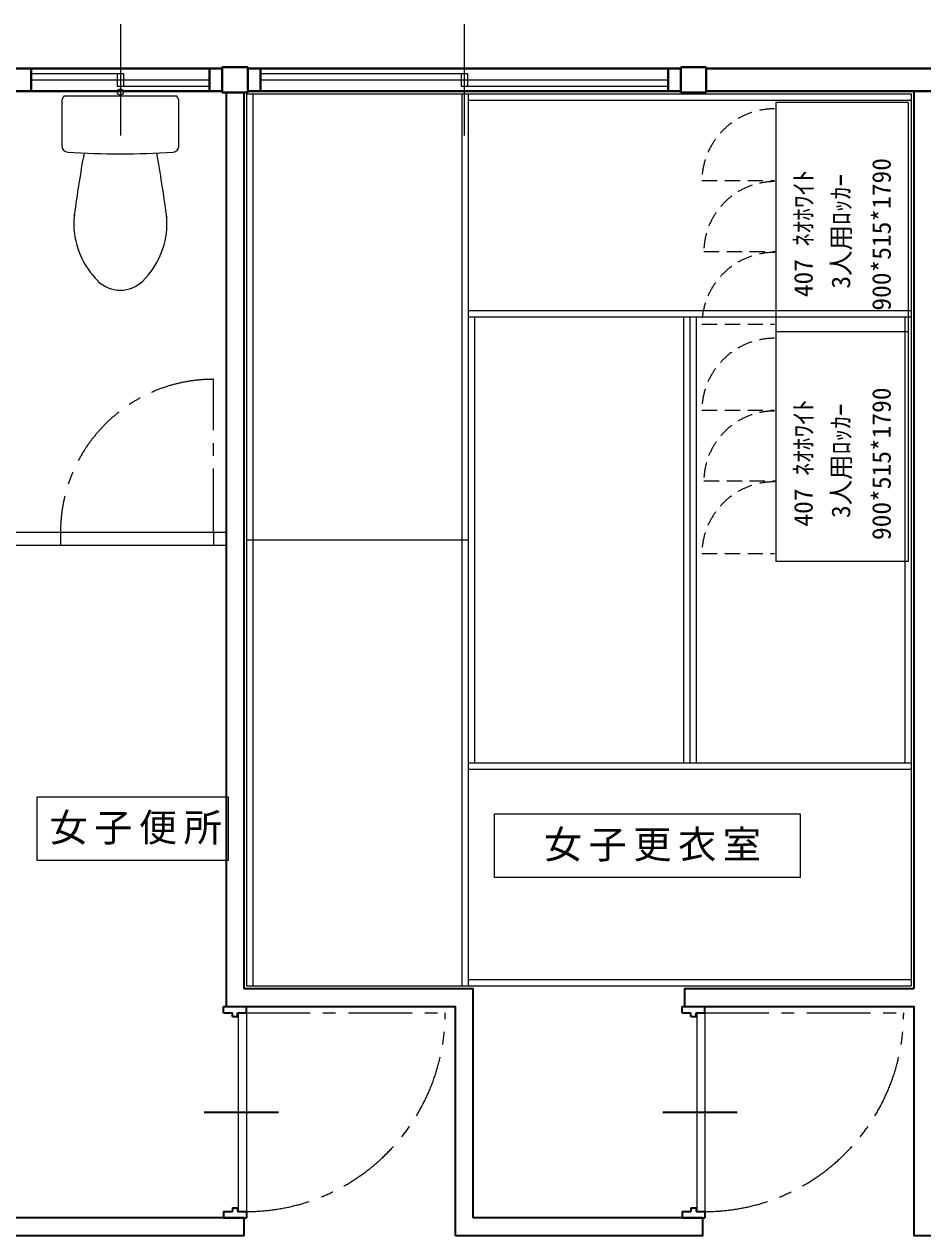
# Model space of a CAD drawing. Units: millimetres at full size, sheet at 1:50; details may follow other scales. Extents: x -14675 to 15005, y -12610 to 11367.
# Drawn here: x 2424 to 5951, y -6300 to -1547 of the extents above; entities that cross this region are included whole.
import ezdxf
from ezdxf.enums import TextEntityAlignment as Align

# ---------------------------------------------------------------- set-up
doc = ezdxf.new("R2010")
doc.units = ezdxf.units.MM
doc.header["$LTSCALE"] = 50
doc.header["$PDMODE"] = 32
doc.header["$PDSIZE"] = 25
doc.linetypes.add('CHAIN1', pattern=[8, 5, -1, 1, -1])
doc.linetypes.add('DASHED1', pattern=[1.8, 1.2, -0.6])
for name, color, linetype, lineweight in [('0-2', 2, 'Continuous', 40), ('0-3', 7, 'Continuous', 25), ('0-4', 7, 'Continuous', 25), ('0-F', 4, 'Continuous', 18)]:
    doc.layers.add(name, color=color, linetype=linetype, lineweight=lineweight)
doc.styles.add('ＭＳ ゴシック', font='')
doc.styles.get('ＭＳ ゴシック').set_extended_font_data('MS Gothic')

msp = doc.modelspace()

# ---------------------------------------------------------------- linework, layer by layer
at = {"layer": '0-2', "color": 7, "lineweight": 25}
for p, q in [((2801.41, -1547.16), (2801.41, -1983.4)), ((4151.41, -1547.15), (4151.41, -1983.4)), ((2451.41, -1740.28), (2813.91, -1740.28)), ((2788.91, -1740.28), (2788.91, -1790.28)), ((2813.91, -1740.28), (2813.91, -1790.28)), ((3351.41, -1740.28), (4163.91, -1740.28)), ((4138.92, -1740.28), (4138.92, -1790.28)), ((4163.91, -1740.28), (4163.91, -1790.28)), ((2451.41, -1765.28), (3151.41, -1765.28)), ((2788.91, -1790.28), (3151.41, -1790.28)), ((3351.41, -1765.28), (4951.41, -1765.28)), ((4138.92, -1790.28), (4951.41, -1790.28))]:
    msp.add_line(p, q, dxfattribs=at)
at = {"layer": '0-2'}
for p, q in [((1501.41, -1720.28), (3201.41, -1720.28)), ((2451.41, -1720.28), (2451.41, -1810.28)), ((3151.41, -1720.28), (3151.41, -1810.28)), ((3201.41, -1720.28), (3201.41, -1715.28)), ((3201.41, -1715.28), (3301.41, -1715.28)), ((3301.41, -1720.28), (3301.41, -1715.28)), ((3301.41, -1720.28), (5001.41, -1720.28)), ((3351.41, -1720.28), (3351.41, -1810.28)), ((4951.41, -1720.28), (4951.41, -1810.28)), ((5001.41, -1720.28), (5001.41, -1715.28)), ((5001.41, -1715.28), (5101.42, -1715.28)), ((5101.42, -1720.28), (5101.42, -1715.28)), ((5101.42, -1720.28), (6801.42, -1720.28)), ((1501.41, -1810.28), (3201.41, -1810.28)), ((3301.41, -1815.28), (3201.41, -1815.28)), ((3301.41, -1810.28), (5001.41, -1810.28)), ((5101.42, -1815.28), (5001.41, -1815.28)), ((5101.42, -1810.28), (6801.42, -1810.28))]:
    msp.add_line(p, q, dxfattribs=at)
for points in [[(3201.41, -1720.28), (3201.41, -1810.28), (3201.41, -1815.28)], [(3301.41, -1720.28), (3301.41, -1810.28), (3301.41, -1815.28)], [(5001.41, -1720.28), (5001.41, -1810.28), (5001.41, -1815.28)], [(5101.42, -1720.28), (5101.42, -1810.28), (5101.42, -1815.28)]]:
    msp.add_lwpolyline(points, dxfattribs=at)
at = {"layer": '0-3'}
for p, q in [((2571.38, -1852.3), (2571.38, -2023.76)), ((2581.38, -1827.81), (3021.38, -1827.81)), ((3031.38, -2023.76), (3031.38, -1852.3)), ((2386.41, -3540.28), (3216.41, -3540.28)), ((2566.41, -3540.28), (2566.41, -3590.28)), ((3166.41, -3540.28), (3166.41, -3590.28)), ((2386.41, -3590.28), (3216.41, -3590.28)), ((3264.42, -5425.28), (3264.42, -6205.28)), ((3296.42, -5425.28), (3296.42, -6205.28)), ((5064.42, -5425.28), (5064.42, -6205.28)), ((5096.42, -5425.28), (5096.42, -6205.28))]:
    msp.add_line(p, q, dxfattribs=at)
at = {"layer": '0-3', "color": 3, "lineweight": 35}
for p, q in [((3216.41, -1815.28), (3216.41, -5400.28)), ((3286.41, -1815.28), (3286.41, -5330.28)), ((5916.41, -1810.28), (5916.41, -5330.28)), ((3286.41, -5330.28), (4186.41, -5330.28)), ((4186.41, -6230.28), (4186.41, -5330.28)), ((5016.42, -5330.28), (5016.42, -5400.28)), ((5016.42, -5330.28), (5916.41, -5330.28)), ((3206.41, -5425.28), (3206.41, -5400.28)), ((3216.41, -5400.28), (4116.41, -5400.28)), ((4116.41, -6300.28), (4116.41, -5400.28)), ((5006.41, -5425.28), (5006.41, -5400.28)), ((3206.41, -5425.28), (3241.41, -5425.28)), ((3241.41, -5440.28), (3241.41, -5425.28)), ((3241.41, -5440.28), (3261.42, -5440.28)), ((3261.42, -5440.28), (3261.42, -5425.28)), ((5006.41, -5425.28), (5041.41, -5425.28)), ((5041.41, -5440.28), (5041.41, -5425.28)), ((5041.41, -5440.28), (5061.42, -5440.28)), ((5061.42, -5440.28), (5061.42, -5425.28)), ((3130.98, -5815.28), (3422.59, -5815.28)), ((4930.98, -5815.28), (5222.59, -5815.28)), ((3206.41, -6205.28), (3206.41, -6230.28)), ((3206.41, -6205.28), (3241.41, -6205.28)), ((3241.41, -6190.28), (3261.42, -6190.28)), ((3241.41, -6190.28), (3241.41, -6205.28)), ((3261.42, -6190.28), (3261.42, -6205.28)), ((5006.41, -6205.28), (5006.41, -6230.28)), ((5006.41, -6205.28), (5041.41, -6205.28)), ((5041.41, -6190.28), (5061.42, -6190.28)), ((5041.41, -6190.28), (5041.41, -6205.28)), ((5061.42, -6190.28), (5061.42, -6205.28)), ((3286.41, -6230.28), (2386.41, -6230.28)), ((5086.41, -6230.28), (4186.41, -6230.28)), ((6026.42, -6300.28), (5916.41, -6300.28))]:
    msp.add_line(p, q, dxfattribs=at)
at = {"layer": '0-3', "color": 4, "lineweight": 18}
for p, q in [((3296.42, -1820.28), (3296.42, -5320.28)), ((3296.42, -1820.28), (5906.41, -1820.28)), ((3321.41, -1820.28), (3321.41, -5320.28)), ((4141.41, -1820.28), (4141.41, -5320.28)), ((4166.41, -1820.28), (4166.41, -5320.28)), ((4166.41, -1845.28), (5906.41, -1845.28)), ((5906.41, -1820.28), (5906.41, -5320.28)), ((4166.41, -2670.28), (5906.41, -2670.28)), ((4166.41, -2695.28), (5906.41, -2695.28)), ((4191.41, -2695.28), (4191.41, -4445.28)), ((5011.42, -2695.28), (5011.42, -4445.28)), ((5036.41, -2695.28), (5036.41, -4445.28)), ((5061.41, -2695.28), (5061.41, -4445.28)), ((5881.41, -2695.28), (5881.41, -4445.28)), ((3296.42, -3570.28), (4166.41, -3570.28)), ((4166.41, -4445.28), (5906.41, -4445.28)), ((4166.41, -4470.28), (5906.41, -4470.28)), ((3296.42, -5320.28), (5906.41, -5320.28)), ((4166.41, -5295.28), (5906.41, -5295.28))]:
    msp.add_line(p, q, dxfattribs=at)
at = {"layer": '0-3', "linetype": 'CHAIN1'}
for p, q in [((3166.41, -3540.28), (3166.41, -2940.28)), ((3296.42, -5425.28), (4076.41, -5425.28)), ((5096.42, -5425.28), (5876.42, -5425.28))]:
    msp.add_line(p, q, dxfattribs=at)
at = {"layer": '0-3', "color": 3, "lineweight": 35}
for points in [[(3206.41, -5400.28), (3286.41, -5400.28), (3296.42, -5400.28)], [(3261.42, -5425.28), (3286.41, -5425.28), (3296.42, -5425.28), (3296.42, -5400.28)], [(5006.41, -5400.28), (5086.41, -5400.28), (5096.42, -5400.28)], [(5016.42, -5400.28), (5916.41, -5400.28), (5916.41, -6300.28)], [(5061.42, -5425.28), (5086.41, -5425.28), (5096.42, -5425.28), (5096.42, -5400.28)], [(3261.42, -6205.28), (3286.41, -6205.28), (3296.42, -6205.28), (3296.42, -6230.28)], [(5061.42, -6205.28), (5086.41, -6205.28), (5096.42, -6205.28), (5096.42, -6230.28)], [(3286.41, -6230.28), (3286.41, -6300.28), (2316.41, -6300.28)], [(3206.41, -6230.28), (3286.41, -6230.28), (3296.42, -6230.28)], [(5086.41, -6230.28), (5086.41, -6300.28), (4116.41, -6300.28)], [(5006.41, -6230.28), (5086.41, -6230.28), (5096.42, -6230.28)]]:
    msp.add_lwpolyline(points, dxfattribs=at)
at = {"layer": '0-3'}
msp.add_circle((2801.38, -1812.81), 2, dxfattribs=at)
for centre, radius, start, end in [((2606.38, -1852.3), 35, 135.58499, 180), ((2996.38, -1852.3), 35, 0, 44.41499), ((2596.38, -2023.76), 25, 180.00099, 266.062), ((3006.38, -2023.76), 25, 273.93771, 359.99939), ((2801.39, 954.19), 3010, 266.062, 273.93999), ((7582.31, -2951.79), 5004.99, 169.64799, 172.45599), ((-1979.54, -2951.79), 5005, 7.54439, 10.35199), ((2878.38, -2328.81), 260, 172.35899, 181.71199), ((2878.38, -2328.81), 260, 172.45599, 174.34099), ((2724.38, -2328.81), 260, 358.28809, 7.64139), ((2724.38, -2328.81), 260, 5.65919, 7.5443), ((2938.36, -2327.01), 320, 181.71199, 225.37799), ((2664.41, -2327.01), 320, 314.62199, 358.28809), ((2801.38, -2465.81), 125, 225.37799, 270), ((2801.38, -2465.81), 125, 270, 314.62199)]:
    msp.add_arc(centre, radius, start, end, dxfattribs=at)
at = {"layer": '0-3', "linetype": 'CHAIN1'}
for centre, radius, start, end in [((3166.41, -3540.28), 600, 90, 180), ((3296.42, -5425.28), 780, 270, 0), ((5096.42, -5425.28), 780, 270, 0)]:
    msp.add_arc(centre, radius, start, end, dxfattribs=at)
at = {"layer": '0-3'}
msp.add_point((2801.38, -1812.81), dxfattribs=at)
at = {"layer": '0-4'}
for p, q in [((5374.4, -1854.5), (5374.4, -2754.5)), ((5894.4, -1854.5), (5374.4, -1854.5)), ((5374.4, -2754.5), (5374.4, -3654.5)), ((5894.4, -2754.5), (5374.4, -2754.5))]:
    msp.add_line(p, q, dxfattribs=at)
at = {"layer": '0-4', "linetype": 'DASHED1'}
for p, q in [((5084.06, -2160.74), (5369.49, -2160.74)), ((5091.78, -2438.48), (5377.21, -2438.48)), ((5084.06, -2723.94), (5369.49, -2723.94)), ((5084.06, -3060.74), (5369.49, -3060.74)), ((5091.78, -3338.48), (5377.21, -3338.48)), ((5084.06, -3623.94), (5369.49, -3623.94))]:
    msp.add_line(p, q, dxfattribs=at)
at = {"layer": '0-4'}
for points in [[(5894.4, -1854.5), (5894.4, -2754.5), (5374.4, -2754.5)], [(5894.4, -2754.5), (5894.4, -3654.5), (5374.4, -3654.5)]]:
    msp.add_lwpolyline(points, dxfattribs=at)
at = {"layer": '0-4', "linetype": 'DASHED1'}
for centre, radius, end in [((5369.49, -2164.6), 285.46, 179.22572), ((5369.49, -2442.34), 277.74, 179.20427), ((5369.49, -2727.8), 285.46, 179.22577), ((5369.49, -3064.6), 285.46, 179.22572), ((5369.49, -3342.34), 277.74, 179.20427), ((5369.49, -3627.8), 285.46, 179.22577)]:
    msp.add_arc(centre, radius, 90, end, dxfattribs=at)
at = {"layer": '0-F', "color": 7, "lineweight": 25}
for points in [[(2474.39, -4828.03), (2474.39, -4578.03), (3224.39, -4578.03), (3224.39, -4828.03)], [(4270.46, -4895.3), (4270.46, -4645.3), (5470.46, -4645.3), (5470.46, -4895.3)]]:
    msp.add_lwpolyline(points, close=True, dxfattribs=at)

# ---------------------------------------------------------------- texts
at = {"layer": '0-4', "color": 4, "style": 'ＭＳ ゴシック'}
for s, p in [('900*515*1790', (5847.67, -2670.72)), ('407 ﾈｵﾎﾜｲﾄ', (5541.28, -2618.06)), ('3人用ﾛｯｶｰ', (5688.5, -2584.41)), ('900*515*1790', (5847.67, -3570.72)), ('407 ﾈｵﾎﾜｲﾄ', (5541.28, -3518.06)), ('3人用ﾛｯｶｰ', (5688.5, -3484.41))]:
    msp.add_text(s, height=73.31, rotation=90, dxfattribs=at).set_placement(p, align=Align.BOTTOM_LEFT)
at = {"layer": '0-F', "color": 7, "char_height": 110, "attachment_point": 7, "style": 'ＭＳ ゴシック'}
for s, insert in [('\\T1.17;女子便所', (2523.11, -4766.19)), ('\\T1.17;女子更衣室', (4464.01, -4832.51))]:
    msp.add_mtext(s, dxfattribs=dict(at, insert=insert))

doc.saveas('drawing.dxf')
